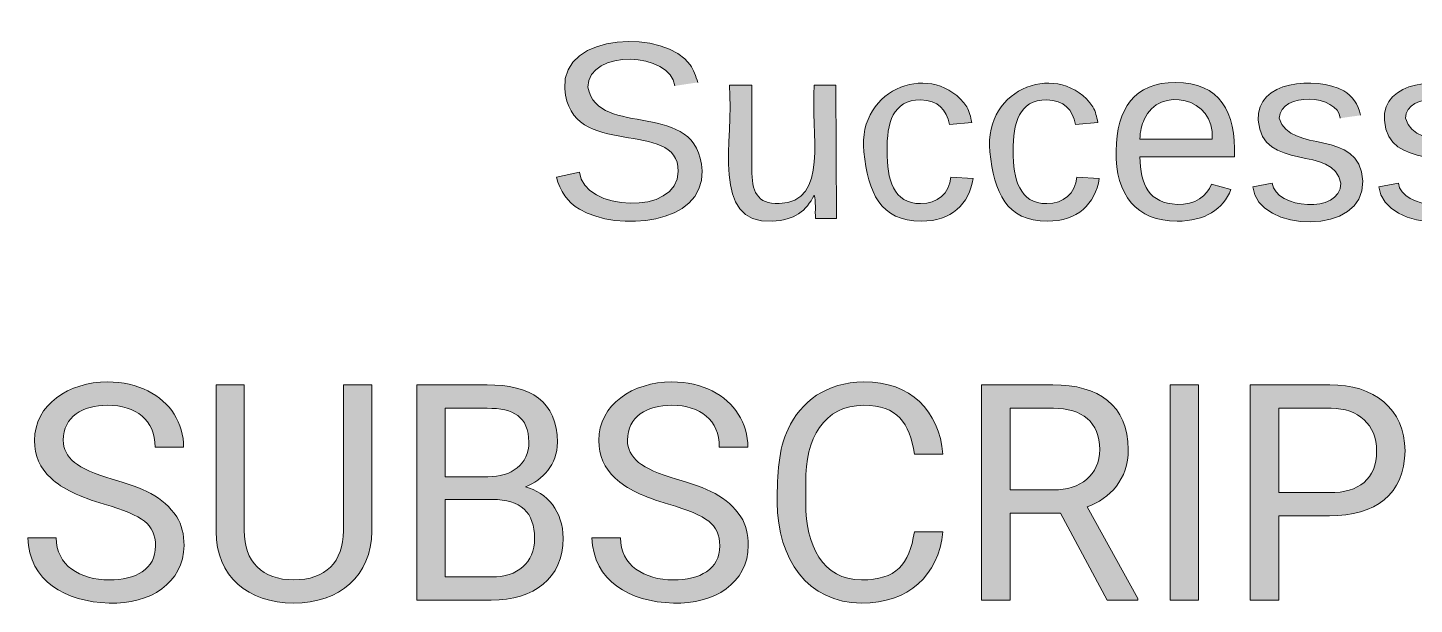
# Model space of a CAD drawing. Extents: x 3 to 1760, y 20 to 1040.
# Drawn here: x 312.5 to 398.1, y 922.7 to 958.3 of the extents above; entities that cross this region are included whole.
import ezdxf

# ---------------------------------------------------------------- set-up
doc = ezdxf.new("R2010")
doc.units = 0
doc.header["$MEASUREMENT"] = 0
doc.layers.add('Layer 1', color=7, linetype='Continuous', lineweight=0)

# ---------------------------------------------------------------- blocks, each defined once
blk = doc.blocks.new('Block_6')
at = {"layer": 'Layer 1', "true_color": 0x333333, "transparency": 33554687}
h = blk.add_hatch(color=250, dxfattribs=at)
h.dxf.hatch_style = 2
edge = h.paths.add_edge_path()
edge.add_spline(control_points=[(352.442, 954.666), (352.226, 956.74), (347.127, 956.999), (347.084, 954.579), (347.689, 951.338), (353.911, 953.974), (354.127, 949.437), (354.257, 946.067), (348.899, 945.678), (346.566, 947.061), (345.831, 947.493), (345.356, 948.184), (345.14, 949.048), (345.14, 949.048), (346.566, 949.351), (346.566, 949.351), (346.782, 946.931), (352.658, 946.629), (352.658, 949.394), (352.658, 952.764), (345.961, 949.999), (345.658, 954.493), (345.442, 958.036), (351.924, 958.122), (353.393, 955.962), (353.609, 955.659), (353.739, 955.271), (353.868, 954.882)], knot_values=[0, 0, 0, 0, 1, 1, 1, 2, 2, 2, 3, 3, 3, 4, 4, 4, 5, 5, 5, 6, 6, 6, 7, 7, 7, 8, 8, 8, 9, 9, 9, 9], degree=3, periodic=0)
edge.add_line((353.868, 954.882), (352.442, 954.666))
h = blk.add_hatch(color=250, dxfattribs=at)
h.dxf.hatch_style = 2
edge = h.paths.add_edge_path()
edge.add_spline(control_points=[(407.578, 956.61), (406.239, 956.999), (405.763, 956.178), (405.936, 954.709), (405.936, 954.709), (407.578, 954.709), (407.578, 954.709), (407.578, 954.709), (407.578, 953.715), (407.578, 953.715), (407.578, 953.715), (405.936, 953.715), (405.936, 953.715), (405.936, 953.715), (405.936, 946.499), (405.936, 946.499), (405.936, 946.499), (404.597, 946.499), (404.597, 946.499), (404.597, 946.499), (404.597, 953.715), (404.597, 953.715), (404.597, 953.715), (403.43, 953.715), (403.43, 953.715), (403.43, 953.715), (403.43, 954.709), (403.43, 954.709), (403.43, 954.709), (404.597, 954.709), (404.597, 954.709), (404.294, 956.956), (405.331, 958.252), (407.578, 957.647), (407.578, 957.647), (407.578, 956.61), (407.578, 956.61)], knot_values=[0, 0, 0, 0, 1, 1, 1, 2, 2, 2, 3, 3, 3, 4, 4, 4, 5, 5, 5, 6, 6, 6, 7, 7, 7, 8, 8, 8, 9, 9, 9, 10, 10, 10, 11, 11, 11, 12, 12, 12, 12], degree=3, periodic=0)
edge.add_line((407.578, 956.61), (407.578, 956.61))
h = blk.add_hatch(color=250, dxfattribs=at)
h.dxf.hatch_style = 2
edge = h.paths.add_edge_path()
edge.add_spline(control_points=[(417.214, 946.499), (417.214, 946.499), (417.214, 957.777), (417.214, 957.777), (417.214, 957.777), (418.597, 957.777), (418.597, 957.777), (418.597, 957.777), (418.597, 946.499), (418.597, 946.499), (418.597, 946.499), (417.214, 946.499), (417.214, 946.499)], knot_values=[0, 0, 0, 0, 1, 1, 1, 2, 2, 2, 3, 3, 3, 4, 4, 4, 4], degree=3, periodic=0)
edge.add_line((417.214, 946.499), (417.214, 946.499))
h = blk.add_hatch(color=250, dxfattribs=at)
h.dxf.hatch_style = 2
edge = h.paths.add_edge_path()
edge.add_spline(control_points=[(367.609, 953.801), (365.88, 953.801), (365.535, 952.376), (365.535, 950.647), (365.535, 948.919), (365.924, 947.406), (367.609, 947.406), (368.646, 947.406), (369.38, 948.011), (369.467, 949.048), (369.467, 949.048), (370.85, 948.962), (370.85, 948.962), (370.59, 947.363), (369.51, 946.326), (367.652, 946.326), (365.103, 946.326), (364.368, 948.098), (364.109, 950.604), (363.677, 954.622), (368.473, 956.264), (370.461, 953.369), (370.634, 953.067), (370.677, 952.764), (370.763, 952.419), (370.763, 952.419), (369.38, 952.289), (369.38, 952.289), (369.208, 953.196), (368.689, 953.801), (367.609, 953.801)], knot_values=[0, 0, 0, 0, 1, 1, 1, 2, 2, 2, 3, 3, 3, 4, 4, 4, 5, 5, 5, 6, 6, 6, 7, 7, 7, 8, 8, 8, 9, 9, 9, 10, 10, 10, 10], degree=3, periodic=0)
edge.add_line((367.609, 953.801), (367.609, 953.801))
h = blk.add_hatch(color=250, dxfattribs=at)
h.dxf.hatch_style = 2
edge = h.paths.add_edge_path()
edge.add_spline(control_points=[(375.387, 953.801), (373.658, 953.801), (373.313, 952.376), (373.313, 950.647), (373.313, 948.919), (373.701, 947.406), (375.387, 947.406), (376.424, 947.406), (377.158, 948.011), (377.245, 949.048), (377.245, 949.048), (378.627, 948.962), (378.627, 948.962), (378.368, 947.363), (377.288, 946.326), (375.43, 946.326), (372.88, 946.326), (372.146, 948.098), (371.887, 950.604), (371.455, 954.622), (376.251, 956.264), (378.239, 953.369), (378.411, 953.067), (378.455, 952.764), (378.541, 952.419), (378.541, 952.419), (377.158, 952.289), (377.158, 952.289), (376.985, 953.196), (376.467, 953.801), (375.387, 953.801)], knot_values=[0, 0, 0, 0, 1, 1, 1, 2, 2, 2, 3, 3, 3, 4, 4, 4, 5, 5, 5, 6, 6, 6, 7, 7, 7, 8, 8, 8, 9, 9, 9, 10, 10, 10, 10], degree=3, periodic=0)
edge.add_line((375.387, 953.801), (375.387, 953.801))
h = blk.add_hatch(color=250, dxfattribs=at)
h.dxf.hatch_style = 2
edge = h.paths.add_edge_path()
edge.add_spline(control_points=[(393.492, 952.678), (393.362, 954.147), (389.776, 954.32), (389.732, 952.678), (390.38, 950.388), (394.701, 952.159), (394.874, 948.789), (395.047, 945.419), (388.393, 945.592), (388.09, 948.443), (388.09, 948.443), (389.3, 948.659), (389.3, 948.659), (389.473, 947.104), (393.492, 946.715), (393.535, 948.659), (393.103, 951.079), (388.652, 949.308), (388.436, 952.548), (388.263, 955.011), (391.979, 955.271), (393.708, 954.363), (394.226, 954.061), (394.615, 953.542), (394.745, 952.851)], knot_values=[0, 0, 0, 0, 1, 1, 1, 2, 2, 2, 3, 3, 3, 4, 4, 4, 5, 5, 5, 6, 6, 6, 7, 7, 7, 8, 8, 8, 8], degree=3, periodic=0)
edge.add_line((394.745, 952.851), (393.492, 952.678))
h = blk.add_hatch(color=250, dxfattribs=at)
h.dxf.hatch_style = 2
edge = h.paths.add_edge_path()
edge.add_spline(control_points=[(401.269, 952.678), (401.14, 954.147), (397.553, 954.32), (397.51, 952.678), (398.158, 950.388), (402.479, 952.159), (402.652, 948.789), (402.825, 945.419), (396.171, 945.592), (395.868, 948.443), (395.868, 948.443), (397.078, 948.659), (397.078, 948.659), (397.251, 947.104), (401.269, 946.715), (401.313, 948.659), (400.88, 951.079), (396.43, 949.308), (396.214, 952.548), (396.041, 955.011), (399.757, 955.271), (401.485, 954.363), (402.004, 954.061), (402.393, 953.542), (402.522, 952.851)], knot_values=[0, 0, 0, 0, 1, 1, 1, 2, 2, 2, 3, 3, 3, 4, 4, 4, 5, 5, 5, 6, 6, 6, 7, 7, 7, 8, 8, 8, 8], degree=3, periodic=0)
edge.add_line((402.522, 952.851), (401.269, 952.678))
h = blk.add_hatch(color=250, dxfattribs=at)
h.dxf.hatch_style = 2
edge = h.paths.add_edge_path()
edge.add_spline(control_points=[(358.448, 946.326), (354.603, 946.153), (356.115, 951.338), (355.813, 954.709), (355.813, 954.709), (357.195, 954.709), (357.195, 954.709), (357.195, 954.709), (357.195, 949.524), (357.195, 949.524), (357.195, 948.184), (357.498, 947.363), (358.88, 947.406), (361.992, 947.493), (360.825, 951.771), (361.041, 954.709), (361.041, 954.709), (362.38, 954.709), (362.38, 954.709), (362.38, 954.709), (362.424, 946.499), (362.424, 946.499), (362.424, 946.499), (361.127, 946.499), (361.127, 946.499), (361.084, 946.931), (361.171, 947.579), (361.041, 947.925), (360.566, 946.974), (359.831, 946.369), (358.448, 946.326)], knot_values=[0, 0, 0, 0, 1, 1, 1, 2, 2, 2, 3, 3, 3, 4, 4, 4, 5, 5, 5, 6, 6, 6, 7, 7, 7, 8, 8, 8, 9, 9, 9, 10, 10, 10, 10], degree=3, periodic=0)
edge.add_line((358.448, 946.326), (358.448, 946.326))
h = blk.add_hatch(color=250, dxfattribs=at)
h.dxf.hatch_style = 2
edge = h.paths.add_edge_path()
edge.add_spline(control_points=[(383.337, 954.882), (386.059, 954.882), (387.053, 953.067), (386.967, 950.301), (386.967, 950.301), (381.134, 950.301), (381.134, 950.301), (381.134, 948.573), (381.739, 947.406), (383.424, 947.363), (384.547, 947.32), (385.282, 947.882), (385.541, 948.616), (385.541, 948.616), (386.751, 948.271), (386.751, 948.271), (386.276, 947.061), (385.152, 946.326), (383.424, 946.326), (380.918, 946.326), (379.621, 947.925), (379.664, 950.647), (379.708, 953.283), (380.788, 954.882), (383.337, 954.882)], knot_values=[0, 0, 0, 0, 1, 1, 1, 2, 2, 2, 3, 3, 3, 4, 4, 4, 5, 5, 5, 6, 6, 6, 7, 7, 7, 8, 8, 8, 8], degree=3, periodic=0)
edge = h.paths.add_edge_path()
edge.add_spline(control_points=[(385.584, 951.382), (385.843, 953.974), (382.3, 954.709), (381.393, 952.592), (381.263, 952.289), (381.134, 951.857), (381.134, 951.382), (381.134, 951.382), (385.584, 951.382), (385.584, 951.382)], knot_values=[0, 0, 0, 0, 1, 1, 1, 2, 2, 2, 3, 3, 3, 3], degree=3, periodic=0)
edge.add_line((385.584, 951.382), (385.584, 951.382))
h = blk.add_hatch(color=250, dxfattribs=at)
h.dxf.hatch_style = 2
edge = h.paths.add_edge_path()
edge.add_spline(control_points=[(411.164, 946.326), (407.319, 946.153), (408.831, 951.338), (408.529, 954.709), (408.529, 954.709), (409.911, 954.709), (409.911, 954.709), (409.911, 954.709), (409.911, 949.524), (409.911, 949.524), (409.911, 948.184), (410.214, 947.363), (411.597, 947.406), (414.708, 947.493), (413.541, 951.771), (413.757, 954.709), (413.757, 954.709), (415.097, 954.709), (415.097, 954.709), (415.097, 954.709), (415.14, 946.499), (415.14, 946.499), (415.14, 946.499), (413.843, 946.499), (413.843, 946.499), (413.8, 946.931), (413.887, 947.579), (413.757, 947.925), (413.282, 946.974), (412.547, 946.369), (411.164, 946.326)], knot_values=[0, 0, 0, 0, 1, 1, 1, 2, 2, 2, 3, 3, 3, 4, 4, 4, 5, 5, 5, 6, 6, 6, 7, 7, 7, 8, 8, 8, 9, 9, 9, 10, 10, 10, 10], degree=3, periodic=0)
edge.add_line((411.164, 946.326), (411.164, 946.326))
at = {"layer": 'Layer 1'}
for points, knots in [([(352.442, 954.666), (352.226, 956.74), (347.127, 956.999), (347.084, 954.579), (347.689, 951.338), (353.911, 953.974), (354.127, 949.437), (354.257, 946.067), (348.899, 945.678), (346.566, 947.061), (345.831, 947.493), (345.356, 948.184), (345.14, 949.048), (345.14, 949.048), (346.566, 949.351), (346.566, 949.351), (346.782, 946.931), (352.658, 946.629), (352.658, 949.394), (352.658, 952.764), (345.961, 949.999), (345.658, 954.493), (345.442, 958.036), (351.924, 958.122), (353.393, 955.962), (353.609, 955.659), (353.739, 955.271), (353.868, 954.882)], [0, 0, 0, 0, 1, 1, 1, 2, 2, 2, 3, 3, 3, 4, 4, 4, 5, 5, 5, 6, 6, 6, 7, 7, 7, 8, 8, 8, 9, 9, 9, 9]), ([(407.578, 956.61), (406.239, 956.999), (405.763, 956.178), (405.936, 954.709), (405.936, 954.709), (407.578, 954.709), (407.578, 954.709), (407.578, 954.709), (407.578, 953.715), (407.578, 953.715), (407.578, 953.715), (405.936, 953.715), (405.936, 953.715), (405.936, 953.715), (405.936, 946.499), (405.936, 946.499), (405.936, 946.499), (404.597, 946.499), (404.597, 946.499), (404.597, 946.499), (404.597, 953.715), (404.597, 953.715), (404.597, 953.715), (403.43, 953.715), (403.43, 953.715), (403.43, 953.715), (403.43, 954.709), (403.43, 954.709), (403.43, 954.709), (404.597, 954.709), (404.597, 954.709), (404.294, 956.956), (405.331, 958.252), (407.578, 957.647), (407.578, 957.647), (407.578, 956.61), (407.578, 956.61)], [0, 0, 0, 0, 1, 1, 1, 2, 2, 2, 3, 3, 3, 4, 4, 4, 5, 5, 5, 6, 6, 6, 7, 7, 7, 8, 8, 8, 9, 9, 9, 10, 10, 10, 11, 11, 11, 12, 12, 12, 12]), ([(417.214, 946.499), (417.214, 946.499), (417.214, 957.777), (417.214, 957.777), (417.214, 957.777), (418.597, 957.777), (418.597, 957.777), (418.597, 957.777), (418.597, 946.499), (418.597, 946.499), (418.597, 946.499), (417.214, 946.499), (417.214, 946.499)], [0, 0, 0, 0, 1, 1, 1, 2, 2, 2, 3, 3, 3, 4, 4, 4, 4]), ([(367.609, 953.801), (365.88, 953.801), (365.535, 952.376), (365.535, 950.647), (365.535, 948.919), (365.924, 947.406), (367.609, 947.406), (368.646, 947.406), (369.38, 948.011), (369.467, 949.048), (369.467, 949.048), (370.85, 948.962), (370.85, 948.962), (370.59, 947.363), (369.51, 946.326), (367.652, 946.326), (365.103, 946.326), (364.368, 948.098), (364.109, 950.604), (363.677, 954.622), (368.473, 956.264), (370.461, 953.369), (370.634, 953.067), (370.677, 952.764), (370.763, 952.419), (370.763, 952.419), (369.38, 952.289), (369.38, 952.289), (369.208, 953.196), (368.689, 953.801), (367.609, 953.801)], [0, 0, 0, 0, 1, 1, 1, 2, 2, 2, 3, 3, 3, 4, 4, 4, 5, 5, 5, 6, 6, 6, 7, 7, 7, 8, 8, 8, 9, 9, 9, 10, 10, 10, 10]), ([(375.387, 953.801), (373.658, 953.801), (373.313, 952.376), (373.313, 950.647), (373.313, 948.919), (373.701, 947.406), (375.387, 947.406), (376.424, 947.406), (377.158, 948.011), (377.245, 949.048), (377.245, 949.048), (378.627, 948.962), (378.627, 948.962), (378.368, 947.363), (377.288, 946.326), (375.43, 946.326), (372.88, 946.326), (372.146, 948.098), (371.887, 950.604), (371.455, 954.622), (376.251, 956.264), (378.239, 953.369), (378.411, 953.067), (378.455, 952.764), (378.541, 952.419), (378.541, 952.419), (377.158, 952.289), (377.158, 952.289), (376.985, 953.196), (376.467, 953.801), (375.387, 953.801)], [0, 0, 0, 0, 1, 1, 1, 2, 2, 2, 3, 3, 3, 4, 4, 4, 5, 5, 5, 6, 6, 6, 7, 7, 7, 8, 8, 8, 9, 9, 9, 10, 10, 10, 10]), ([(393.492, 952.678), (393.362, 954.147), (389.776, 954.32), (389.732, 952.678), (390.38, 950.388), (394.701, 952.159), (394.874, 948.789), (395.047, 945.419), (388.393, 945.592), (388.09, 948.443), (388.09, 948.443), (389.3, 948.659), (389.3, 948.659), (389.473, 947.104), (393.492, 946.715), (393.535, 948.659), (393.103, 951.079), (388.652, 949.308), (388.436, 952.548), (388.263, 955.011), (391.979, 955.271), (393.708, 954.363), (394.226, 954.061), (394.615, 953.542), (394.745, 952.851)], [0, 0, 0, 0, 1, 1, 1, 2, 2, 2, 3, 3, 3, 4, 4, 4, 5, 5, 5, 6, 6, 6, 7, 7, 7, 8, 8, 8, 8]), ([(401.269, 952.678), (401.14, 954.147), (397.553, 954.32), (397.51, 952.678), (398.158, 950.388), (402.479, 952.159), (402.652, 948.789), (402.825, 945.419), (396.171, 945.592), (395.868, 948.443), (395.868, 948.443), (397.078, 948.659), (397.078, 948.659), (397.251, 947.104), (401.269, 946.715), (401.313, 948.659), (400.88, 951.079), (396.43, 949.308), (396.214, 952.548), (396.041, 955.011), (399.757, 955.271), (401.485, 954.363), (402.004, 954.061), (402.393, 953.542), (402.522, 952.851)], [0, 0, 0, 0, 1, 1, 1, 2, 2, 2, 3, 3, 3, 4, 4, 4, 5, 5, 5, 6, 6, 6, 7, 7, 7, 8, 8, 8, 8]), ([(358.448, 946.326), (354.603, 946.153), (356.115, 951.338), (355.813, 954.709), (355.813, 954.709), (357.195, 954.709), (357.195, 954.709), (357.195, 954.709), (357.195, 949.524), (357.195, 949.524), (357.195, 948.184), (357.498, 947.363), (358.88, 947.406), (361.992, 947.493), (360.825, 951.771), (361.041, 954.709), (361.041, 954.709), (362.38, 954.709), (362.38, 954.709), (362.38, 954.709), (362.424, 946.499), (362.424, 946.499), (362.424, 946.499), (361.127, 946.499), (361.127, 946.499), (361.084, 946.931), (361.171, 947.579), (361.041, 947.925), (360.566, 946.974), (359.831, 946.369), (358.448, 946.326)], [0, 0, 0, 0, 1, 1, 1, 2, 2, 2, 3, 3, 3, 4, 4, 4, 5, 5, 5, 6, 6, 6, 7, 7, 7, 8, 8, 8, 9, 9, 9, 10, 10, 10, 10]), ([(383.337, 954.882), (386.059, 954.882), (387.053, 953.067), (386.967, 950.301), (386.967, 950.301), (381.134, 950.301), (381.134, 950.301), (381.134, 948.573), (381.739, 947.406), (383.424, 947.363), (384.547, 947.32), (385.282, 947.882), (385.541, 948.616), (385.541, 948.616), (386.751, 948.271), (386.751, 948.271), (386.276, 947.061), (385.152, 946.326), (383.424, 946.326), (380.918, 946.326), (379.621, 947.925), (379.664, 950.647), (379.708, 953.283), (380.788, 954.882), (383.337, 954.882)], [0, 0, 0, 0, 1, 1, 1, 2, 2, 2, 3, 3, 3, 4, 4, 4, 5, 5, 5, 6, 6, 6, 7, 7, 7, 8, 8, 8, 8]), ([(385.584, 951.382), (385.843, 953.974), (382.3, 954.709), (381.393, 952.592), (381.263, 952.289), (381.134, 951.857), (381.134, 951.382), (381.134, 951.382), (385.584, 951.382), (385.584, 951.382)], [0, 0, 0, 0, 1, 1, 1, 2, 2, 2, 3, 3, 3, 3]), ([(411.164, 946.326), (407.319, 946.153), (408.831, 951.338), (408.529, 954.709), (408.529, 954.709), (409.911, 954.709), (409.911, 954.709), (409.911, 954.709), (409.911, 949.524), (409.911, 949.524), (409.911, 948.184), (410.214, 947.363), (411.597, 947.406), (414.708, 947.493), (413.541, 951.771), (413.757, 954.709), (413.757, 954.709), (415.097, 954.709), (415.097, 954.709), (415.097, 954.709), (415.14, 946.499), (415.14, 946.499), (415.14, 946.499), (413.843, 946.499), (413.843, 946.499), (413.8, 946.931), (413.887, 947.579), (413.757, 947.925), (413.282, 946.974), (412.547, 946.369), (411.164, 946.326)], [0, 0, 0, 0, 1, 1, 1, 2, 2, 2, 3, 3, 3, 4, 4, 4, 5, 5, 5, 6, 6, 6, 7, 7, 7, 8, 8, 8, 9, 9, 9, 10, 10, 10, 10])]:
    blk.add_open_spline(points, degree=3, knots=knots, dxfattribs=at)
blk = doc.blocks.new('Block_5')
at = {"layer": 'Layer 1'}
blk.add_blockref('Block_6', (0, 0), dxfattribs=at)
blk = doc.blocks.new('Block_13')
at = {"layer": 'Layer 1', "true_color": 0x202124, "transparency": 33554687}
h = blk.add_hatch(color=250, dxfattribs=at)
h.dxf.hatch_style = 2
edge = h.paths.add_edge_path()
edge.add_spline(control_points=[(363.953, 924.208), (366.122, 924.208), (366.897, 925.137), (367.225, 927.17), (367.225, 927.17), (368.984, 927.17), (368.984, 927.17), (368.692, 924.463), (366.906, 922.777), (363.953, 922.777), (360.662, 922.777), (358.766, 925.502), (358.766, 928.975), (358.766, 930.77), (358.839, 932.256), (359.432, 933.505), (360.234, 935.2), (361.774, 936.394), (364.108, 936.412), (366.988, 936.43), (368.747, 934.635), (368.984, 931.964), (368.984, 931.964), (367.225, 931.964), (367.225, 931.964), (366.942, 933.897), (366.149, 934.972), (364.108, 934.972), (361.628, 934.972), (360.489, 932.93), (360.526, 930.205), (360.526, 930.205), (360.526, 928.92), (360.526, 928.92), (360.498, 926.35), (361.574, 924.208), (363.953, 924.208)], knot_values=[0, 0, 0, 0, 1, 1, 1, 2, 2, 2, 3, 3, 3, 4, 4, 4, 5, 5, 5, 6, 6, 6, 7, 7, 7, 8, 8, 8, 9, 9, 9, 10, 10, 10, 11, 11, 11, 12, 12, 12, 12], degree=3, periodic=0)
edge.add_line((363.953, 924.208), (363.953, 924.208))
h = blk.add_hatch(color=250, dxfattribs=at)
h.dxf.hatch_style = 2
edge = h.paths.add_edge_path()
edge.add_spline(control_points=[(317.559, 924.208), (319.191, 924.208), (320.421, 924.846), (320.421, 926.313), (320.421, 926.96), (320.193, 927.471), (319.738, 927.826), (319.282, 928.182), (318.453, 928.528), (317.259, 928.874), (315.755, 929.303), (314.661, 929.841), (313.977, 930.469), (313.294, 931.098), (312.956, 931.873), (312.956, 932.794), (312.956, 935.027), (315.062, 936.412), (317.468, 936.412), (319.346, 936.412), (320.831, 935.601), (321.561, 934.425), (321.953, 933.805), (322.153, 933.131), (322.153, 932.393), (322.153, 932.393), (320.394, 932.393), (320.394, 932.393), (320.394, 934.07), (319.218, 934.972), (317.468, 934.972), (315.901, 934.972), (314.743, 934.279), (314.725, 932.821), (314.725, 932.283), (314.962, 931.828), (315.417, 931.454), (315.873, 931.08), (316.648, 930.743), (317.751, 930.424), (319.619, 929.886), (320.895, 929.367), (321.725, 928.091), (322.044, 927.607), (322.18, 927.006), (322.18, 926.331), (322.162, 923.998), (320.075, 922.704), (317.559, 922.777), (314.843, 922.85), (312.628, 924.135), (312.537, 926.805), (312.537, 926.805), (314.296, 926.805), (314.296, 926.805), (314.296, 925.101), (315.755, 924.208), (317.559, 924.208)], knot_values=[0, 0, 0, 0, 1, 1, 1, 2, 2, 2, 3, 3, 3, 4, 4, 4, 5, 5, 5, 6, 6, 6, 7, 7, 7, 8, 8, 8, 9, 9, 9, 10, 10, 10, 11, 11, 11, 12, 12, 12, 13, 13, 13, 14, 14, 14, 15, 15, 15, 16, 16, 16, 17, 17, 17, 18, 18, 18, 19, 19, 19, 19], degree=3, periodic=0)
edge.add_line((317.559, 924.208), (317.559, 924.208))
h = blk.add_hatch(color=250, dxfattribs=at)
h.dxf.hatch_style = 2
edge = h.paths.add_edge_path()
edge.add_spline(control_points=[(328.943, 924.208), (330.894, 924.208), (332.015, 925.311), (332.006, 927.234), (332.006, 927.234), (332.006, 936.23), (332.006, 936.23), (332.006, 936.23), (333.765, 936.23), (333.765, 936.23), (333.765, 936.23), (333.765, 927.206), (333.765, 927.206), (333.738, 924.472), (331.778, 922.777), (328.943, 922.777), (326.127, 922.777), (324.149, 924.426), (324.158, 927.188), (324.158, 927.188), (324.158, 936.23), (324.158, 936.23), (324.158, 936.23), (325.89, 936.23), (325.89, 936.23), (325.89, 936.23), (325.89, 927.243), (325.89, 927.243), (325.881, 925.329), (327.011, 924.208), (328.943, 924.208)], knot_values=[0, 0, 0, 0, 1, 1, 1, 2, 2, 2, 3, 3, 3, 4, 4, 4, 5, 5, 5, 6, 6, 6, 7, 7, 7, 8, 8, 8, 9, 9, 9, 10, 10, 10, 10], degree=3, periodic=0)
edge.add_line((328.943, 924.208), (328.943, 924.208))
h = blk.add_hatch(color=250, dxfattribs=at)
h.dxf.hatch_style = 2
edge = h.paths.add_edge_path()
edge.add_spline(control_points=[(341.166, 924.39), (342.725, 924.372), (343.8, 925.256), (343.8, 926.769), (343.8, 928.364), (342.934, 929.166), (341.193, 929.166), (341.193, 929.166), (338.277, 929.166), (338.277, 929.166), (338.277, 929.166), (338.277, 924.39), (338.277, 924.39), (338.277, 924.39), (341.166, 924.39), (341.166, 924.39)], knot_values=[0, 0, 0, 0, 1, 1, 1, 2, 2, 2, 3, 3, 3, 4, 4, 4, 5, 5, 5, 5], degree=3, periodic=0)
edge = h.paths.add_edge_path()
edge.add_spline(control_points=[(345.559, 926.787), (345.55, 924.281), (343.764, 922.959), (341.13, 922.959), (341.13, 922.959), (336.527, 922.959), (336.527, 922.959), (336.527, 922.959), (336.527, 936.23), (336.527, 936.23), (336.527, 936.23), (340.865, 936.23), (340.865, 936.23), (343.545, 936.239), (345.204, 935.209), (345.204, 932.693), (345.204, 931.299), (344.302, 930.387), (343.235, 929.941), (344.566, 929.594), (345.559, 928.419), (345.559, 926.787)], knot_values=[0, 0, 0, 0, 1, 1, 1, 2, 2, 2, 3, 3, 3, 4, 4, 4, 5, 5, 5, 6, 6, 6, 7, 7, 7, 7], degree=3, periodic=0)
edge = h.paths.add_edge_path()
edge.add_spline(control_points=[(343.445, 932.703), (343.427, 934.27), (342.497, 934.79), (340.865, 934.79), (340.865, 934.79), (338.277, 934.79), (338.277, 934.79), (338.277, 934.79), (338.277, 930.57), (338.277, 930.57), (338.277, 930.57), (340.92, 930.57), (340.92, 930.57), (342.351, 930.542), (343.454, 931.335), (343.445, 932.703)], knot_values=[0, 0, 0, 0, 1, 1, 1, 2, 2, 2, 3, 3, 3, 4, 4, 4, 5, 5, 5, 5], degree=3, periodic=0)
edge.add_line((343.445, 932.703), (343.445, 932.703))
h = blk.add_hatch(color=250, dxfattribs=at)
h.dxf.hatch_style = 2
edge = h.paths.add_edge_path()
edge.add_spline(control_points=[(352.359, 924.208), (353.99, 924.208), (355.221, 924.846), (355.221, 926.313), (355.221, 926.96), (354.993, 927.471), (354.537, 927.826), (354.081, 928.182), (353.252, 928.528), (352.058, 928.874), (350.554, 929.303), (349.46, 929.841), (348.777, 930.469), (348.093, 931.098), (347.756, 931.873), (347.756, 932.794), (347.756, 935.027), (349.861, 936.412), (352.268, 936.412), (354.145, 936.412), (355.631, 935.601), (356.36, 934.425), (356.752, 933.805), (356.953, 933.131), (356.953, 932.393), (356.953, 932.393), (355.193, 932.393), (355.193, 932.393), (355.193, 934.07), (354.018, 934.972), (352.268, 934.972), (350.7, 934.972), (349.542, 934.279), (349.524, 932.821), (349.524, 932.283), (349.761, 931.828), (350.217, 931.454), (350.673, 931.08), (351.447, 930.743), (352.55, 930.424), (354.419, 929.886), (355.695, 929.367), (356.524, 928.091), (356.843, 927.607), (356.98, 927.006), (356.98, 926.331), (356.962, 923.998), (354.874, 922.704), (352.359, 922.777), (349.643, 922.85), (347.428, 924.135), (347.337, 926.805), (347.337, 926.805), (349.096, 926.805), (349.096, 926.805), (349.096, 925.101), (350.554, 924.208), (352.359, 924.208)], knot_values=[0, 0, 0, 0, 1, 1, 1, 2, 2, 2, 3, 3, 3, 4, 4, 4, 5, 5, 5, 6, 6, 6, 7, 7, 7, 8, 8, 8, 9, 9, 9, 10, 10, 10, 11, 11, 11, 12, 12, 12, 13, 13, 13, 14, 14, 14, 15, 15, 15, 16, 16, 16, 17, 17, 17, 18, 18, 18, 19, 19, 19, 19], degree=3, periodic=0)
edge.add_line((352.359, 924.208), (352.359, 924.208))
h = blk.add_hatch(color=250, dxfattribs=at)
h.dxf.hatch_style = 2
edge = h.paths.add_edge_path()
edge.add_spline(control_points=[(380.414, 932.238), (380.414, 930.406), (379.302, 929.23), (377.88, 928.701), (377.88, 928.701), (380.997, 923.068), (380.997, 923.068), (380.997, 923.068), (380.997, 922.959), (380.997, 922.959), (380.997, 922.959), (379.119, 922.959), (379.119, 922.959), (379.119, 922.959), (376.239, 928.328), (376.239, 928.328), (376.239, 928.328), (373.122, 928.328), (373.122, 928.328), (373.122, 928.328), (373.122, 922.959), (373.122, 922.959), (373.122, 922.959), (371.363, 922.959), (371.363, 922.959), (371.363, 922.959), (371.363, 936.23), (371.363, 936.23), (371.363, 936.23), (375.756, 936.23), (375.756, 936.23), (378.581, 936.248), (380.414, 934.963), (380.414, 932.238)], knot_values=[0, 0, 0, 0, 1, 1, 1, 2, 2, 2, 3, 3, 3, 4, 4, 4, 5, 5, 5, 6, 6, 6, 7, 7, 7, 8, 8, 8, 9, 9, 9, 10, 10, 10, 11, 11, 11, 11], degree=3, periodic=0)
edge = h.paths.add_edge_path()
edge.add_spline(control_points=[(378.654, 932.238), (378.654, 933.942), (377.561, 934.79), (375.802, 934.79), (375.802, 934.79), (373.122, 934.79), (373.122, 934.79), (373.122, 934.79), (373.122, 929.759), (373.122, 929.759), (373.122, 929.759), (375.811, 929.759), (375.811, 929.759), (377.442, 929.731), (378.664, 930.679), (378.654, 932.238)], knot_values=[0, 0, 0, 0, 1, 1, 1, 2, 2, 2, 3, 3, 3, 4, 4, 4, 5, 5, 5, 5], degree=3, periodic=0)
edge.add_line((378.654, 932.238), (378.654, 932.238))
h = blk.add_hatch(color=250, dxfattribs=at)
h.dxf.hatch_style = 2
edge = h.paths.add_edge_path()
edge.add_spline(control_points=[(384.743, 922.959), (384.743, 922.959), (382.993, 922.959), (382.993, 922.959), (382.993, 922.959), (382.993, 936.23), (382.993, 936.23), (382.993, 936.23), (384.743, 936.23), (384.743, 936.23), (384.743, 936.23), (384.743, 922.959), (384.743, 922.959)], knot_values=[0, 0, 0, 0, 1, 1, 1, 2, 2, 2, 3, 3, 3, 4, 4, 4, 4], degree=3, periodic=0)
edge.add_line((384.743, 922.959), (384.743, 922.959))
h = blk.add_hatch(color=250, dxfattribs=at)
h.dxf.hatch_style = 2
edge = h.paths.add_edge_path()
edge.add_spline(control_points=[(397.485, 932.174), (397.476, 929.467), (395.644, 928.154), (392.818, 928.154), (392.818, 928.154), (389.692, 928.154), (389.692, 928.154), (389.692, 928.154), (389.692, 922.959), (389.692, 922.959), (389.692, 922.959), (387.942, 922.959), (387.942, 922.959), (387.942, 922.959), (387.942, 936.23), (387.942, 936.23), (387.942, 936.23), (392.837, 936.23), (392.837, 936.23), (395.544, 936.285), (397.485, 934.735), (397.485, 932.174)], knot_values=[0, 0, 0, 0, 1, 1, 1, 2, 2, 2, 3, 3, 3, 4, 4, 4, 5, 5, 5, 6, 6, 6, 7, 7, 7, 7], degree=3, periodic=0)
edge = h.paths.add_edge_path()
edge.add_spline(control_points=[(395.735, 932.156), (395.744, 933.778), (394.587, 934.781), (392.937, 934.79), (392.937, 934.79), (389.692, 934.79), (389.692, 934.79), (389.692, 934.79), (389.692, 929.585), (389.692, 929.585), (389.692, 929.585), (392.837, 929.585), (392.837, 929.585), (394.623, 929.576), (395.735, 930.424), (395.735, 932.156)], knot_values=[0, 0, 0, 0, 1, 1, 1, 2, 2, 2, 3, 3, 3, 4, 4, 4, 5, 5, 5, 5], degree=3, periodic=0)
edge.add_line((395.735, 932.156), (395.735, 932.156))
at = {"layer": 'Layer 1'}
for points, knots in [([(363.953, 924.208), (366.122, 924.208), (366.897, 925.137), (367.225, 927.17), (367.225, 927.17), (368.984, 927.17), (368.984, 927.17), (368.692, 924.463), (366.906, 922.777), (363.953, 922.777), (360.662, 922.777), (358.766, 925.502), (358.766, 928.975), (358.766, 930.77), (358.839, 932.256), (359.432, 933.505), (360.234, 935.2), (361.774, 936.394), (364.108, 936.412), (366.988, 936.43), (368.747, 934.635), (368.984, 931.964), (368.984, 931.964), (367.225, 931.964), (367.225, 931.964), (366.942, 933.897), (366.149, 934.972), (364.108, 934.972), (361.628, 934.972), (360.489, 932.93), (360.526, 930.205), (360.526, 930.205), (360.526, 928.92), (360.526, 928.92), (360.498, 926.35), (361.574, 924.208), (363.953, 924.208)], [0, 0, 0, 0, 1, 1, 1, 2, 2, 2, 3, 3, 3, 4, 4, 4, 5, 5, 5, 6, 6, 6, 7, 7, 7, 8, 8, 8, 9, 9, 9, 10, 10, 10, 11, 11, 11, 12, 12, 12, 12]), ([(317.559, 924.208), (319.191, 924.208), (320.421, 924.846), (320.421, 926.313), (320.421, 926.96), (320.193, 927.471), (319.738, 927.826), (319.282, 928.182), (318.453, 928.528), (317.259, 928.874), (315.755, 929.303), (314.661, 929.841), (313.977, 930.469), (313.294, 931.098), (312.956, 931.873), (312.956, 932.794), (312.956, 935.027), (315.062, 936.412), (317.468, 936.412), (319.346, 936.412), (320.831, 935.601), (321.561, 934.425), (321.953, 933.805), (322.153, 933.131), (322.153, 932.393), (322.153, 932.393), (320.394, 932.393), (320.394, 932.393), (320.394, 934.07), (319.218, 934.972), (317.468, 934.972), (315.901, 934.972), (314.743, 934.279), (314.725, 932.821), (314.725, 932.283), (314.962, 931.828), (315.417, 931.454), (315.873, 931.08), (316.648, 930.743), (317.751, 930.424), (319.619, 929.886), (320.895, 929.367), (321.725, 928.091), (322.044, 927.607), (322.18, 927.006), (322.18, 926.331), (322.162, 923.998), (320.075, 922.704), (317.559, 922.777), (314.843, 922.85), (312.628, 924.135), (312.537, 926.805), (312.537, 926.805), (314.296, 926.805), (314.296, 926.805), (314.296, 925.101), (315.755, 924.208), (317.559, 924.208)], [0, 0, 0, 0, 1, 1, 1, 2, 2, 2, 3, 3, 3, 4, 4, 4, 5, 5, 5, 6, 6, 6, 7, 7, 7, 8, 8, 8, 9, 9, 9, 10, 10, 10, 11, 11, 11, 12, 12, 12, 13, 13, 13, 14, 14, 14, 15, 15, 15, 16, 16, 16, 17, 17, 17, 18, 18, 18, 19, 19, 19, 19]), ([(328.943, 924.208), (330.894, 924.208), (332.015, 925.311), (332.006, 927.234), (332.006, 927.234), (332.006, 936.23), (332.006, 936.23), (332.006, 936.23), (333.765, 936.23), (333.765, 936.23), (333.765, 936.23), (333.765, 927.206), (333.765, 927.206), (333.738, 924.472), (331.778, 922.777), (328.943, 922.777), (326.127, 922.777), (324.149, 924.426), (324.158, 927.188), (324.158, 927.188), (324.158, 936.23), (324.158, 936.23), (324.158, 936.23), (325.89, 936.23), (325.89, 936.23), (325.89, 936.23), (325.89, 927.243), (325.89, 927.243), (325.881, 925.329), (327.011, 924.208), (328.943, 924.208)], [0, 0, 0, 0, 1, 1, 1, 2, 2, 2, 3, 3, 3, 4, 4, 4, 5, 5, 5, 6, 6, 6, 7, 7, 7, 8, 8, 8, 9, 9, 9, 10, 10, 10, 10]), ([(345.559, 926.787), (345.55, 924.281), (343.764, 922.959), (341.13, 922.959), (341.13, 922.959), (336.527, 922.959), (336.527, 922.959), (336.527, 922.959), (336.527, 936.23), (336.527, 936.23), (336.527, 936.23), (340.865, 936.23), (340.865, 936.23), (343.545, 936.239), (345.204, 935.209), (345.204, 932.693), (345.204, 931.299), (344.302, 930.387), (343.235, 929.941), (344.566, 929.594), (345.559, 928.419), (345.559, 926.787)], [0, 0, 0, 0, 1, 1, 1, 2, 2, 2, 3, 3, 3, 4, 4, 4, 5, 5, 5, 6, 6, 6, 7, 7, 7, 7]), ([(352.359, 924.208), (353.99, 924.208), (355.221, 924.846), (355.221, 926.313), (355.221, 926.96), (354.993, 927.471), (354.537, 927.826), (354.081, 928.182), (353.252, 928.528), (352.058, 928.874), (350.554, 929.303), (349.46, 929.841), (348.777, 930.469), (348.093, 931.098), (347.756, 931.873), (347.756, 932.794), (347.756, 935.027), (349.861, 936.412), (352.268, 936.412), (354.145, 936.412), (355.631, 935.601), (356.36, 934.425), (356.752, 933.805), (356.953, 933.131), (356.953, 932.393), (356.953, 932.393), (355.193, 932.393), (355.193, 932.393), (355.193, 934.07), (354.018, 934.972), (352.268, 934.972), (350.7, 934.972), (349.542, 934.279), (349.524, 932.821), (349.524, 932.283), (349.761, 931.828), (350.217, 931.454), (350.673, 931.08), (351.447, 930.743), (352.55, 930.424), (354.419, 929.886), (355.695, 929.367), (356.524, 928.091), (356.843, 927.607), (356.98, 927.006), (356.98, 926.331), (356.962, 923.998), (354.874, 922.704), (352.359, 922.777), (349.643, 922.85), (347.428, 924.135), (347.337, 926.805), (347.337, 926.805), (349.096, 926.805), (349.096, 926.805), (349.096, 925.101), (350.554, 924.208), (352.359, 924.208)], [0, 0, 0, 0, 1, 1, 1, 2, 2, 2, 3, 3, 3, 4, 4, 4, 5, 5, 5, 6, 6, 6, 7, 7, 7, 8, 8, 8, 9, 9, 9, 10, 10, 10, 11, 11, 11, 12, 12, 12, 13, 13, 13, 14, 14, 14, 15, 15, 15, 16, 16, 16, 17, 17, 17, 18, 18, 18, 19, 19, 19, 19]), ([(380.414, 932.238), (380.414, 930.406), (379.302, 929.23), (377.88, 928.701), (377.88, 928.701), (380.997, 923.068), (380.997, 923.068), (380.997, 923.068), (380.997, 922.959), (380.997, 922.959), (380.997, 922.959), (379.119, 922.959), (379.119, 922.959), (379.119, 922.959), (376.239, 928.328), (376.239, 928.328), (376.239, 928.328), (373.122, 928.328), (373.122, 928.328), (373.122, 928.328), (373.122, 922.959), (373.122, 922.959), (373.122, 922.959), (371.363, 922.959), (371.363, 922.959), (371.363, 922.959), (371.363, 936.23), (371.363, 936.23), (371.363, 936.23), (375.756, 936.23), (375.756, 936.23), (378.581, 936.248), (380.414, 934.963), (380.414, 932.238)], [0, 0, 0, 0, 1, 1, 1, 2, 2, 2, 3, 3, 3, 4, 4, 4, 5, 5, 5, 6, 6, 6, 7, 7, 7, 8, 8, 8, 9, 9, 9, 10, 10, 10, 11, 11, 11, 11]), ([(384.743, 922.959), (384.743, 922.959), (382.993, 922.959), (382.993, 922.959), (382.993, 922.959), (382.993, 936.23), (382.993, 936.23), (382.993, 936.23), (384.743, 936.23), (384.743, 936.23), (384.743, 936.23), (384.743, 922.959), (384.743, 922.959)], [0, 0, 0, 0, 1, 1, 1, 2, 2, 2, 3, 3, 3, 4, 4, 4, 4]), ([(397.485, 932.174), (397.476, 929.467), (395.644, 928.154), (392.818, 928.154), (392.818, 928.154), (389.692, 928.154), (389.692, 928.154), (389.692, 928.154), (389.692, 922.959), (389.692, 922.959), (389.692, 922.959), (387.942, 922.959), (387.942, 922.959), (387.942, 922.959), (387.942, 936.23), (387.942, 936.23), (387.942, 936.23), (392.837, 936.23), (392.837, 936.23), (395.544, 936.285), (397.485, 934.735), (397.485, 932.174)], [0, 0, 0, 0, 1, 1, 1, 2, 2, 2, 3, 3, 3, 4, 4, 4, 5, 5, 5, 6, 6, 6, 7, 7, 7, 7]), ([(343.445, 932.703), (343.427, 934.27), (342.497, 934.79), (340.865, 934.79), (340.865, 934.79), (338.277, 934.79), (338.277, 934.79), (338.277, 934.79), (338.277, 930.57), (338.277, 930.57), (338.277, 930.57), (340.92, 930.57), (340.92, 930.57), (342.351, 930.542), (343.454, 931.335), (343.445, 932.703)], [0, 0, 0, 0, 1, 1, 1, 2, 2, 2, 3, 3, 3, 4, 4, 4, 5, 5, 5, 5]), ([(378.654, 932.238), (378.654, 933.942), (377.561, 934.79), (375.802, 934.79), (375.802, 934.79), (373.122, 934.79), (373.122, 934.79), (373.122, 934.79), (373.122, 929.759), (373.122, 929.759), (373.122, 929.759), (375.811, 929.759), (375.811, 929.759), (377.442, 929.731), (378.664, 930.679), (378.654, 932.238)], [0, 0, 0, 0, 1, 1, 1, 2, 2, 2, 3, 3, 3, 4, 4, 4, 5, 5, 5, 5]), ([(395.735, 932.156), (395.744, 933.778), (394.587, 934.781), (392.937, 934.79), (392.937, 934.79), (389.692, 934.79), (389.692, 934.79), (389.692, 934.79), (389.692, 929.585), (389.692, 929.585), (389.692, 929.585), (392.837, 929.585), (392.837, 929.585), (394.623, 929.576), (395.735, 930.424), (395.735, 932.156)], [0, 0, 0, 0, 1, 1, 1, 2, 2, 2, 3, 3, 3, 4, 4, 4, 5, 5, 5, 5]), ([(341.166, 924.39), (342.725, 924.372), (343.8, 925.256), (343.8, 926.769), (343.8, 928.364), (342.934, 929.166), (341.193, 929.166), (341.193, 929.166), (338.277, 929.166), (338.277, 929.166), (338.277, 929.166), (338.277, 924.39), (338.277, 924.39), (338.277, 924.39), (341.166, 924.39), (341.166, 924.39)], [0, 0, 0, 0, 1, 1, 1, 2, 2, 2, 3, 3, 3, 4, 4, 4, 5, 5, 5, 5])]:
    blk.add_open_spline(points, degree=3, knots=knots, dxfattribs=at)
blk = doc.blocks.new('Block_12')
at = {"layer": 'Layer 1'}
blk.add_blockref('Block_13', (0, 0), dxfattribs=at)
blk = doc.blocks.new('Block_0')
at = {"layer": 'Layer 1'}
for name in ['Block_5', 'Block_12']:
    blk.add_blockref(name, (0, 0), dxfattribs=at)

msp = doc.modelspace()

# ---------------------------------------------------------------- block references
at = {"layer": 'Layer 1'}
msp.add_blockref('Block_0', (0, 0), dxfattribs=at)

doc.saveas('drawing.dxf')
